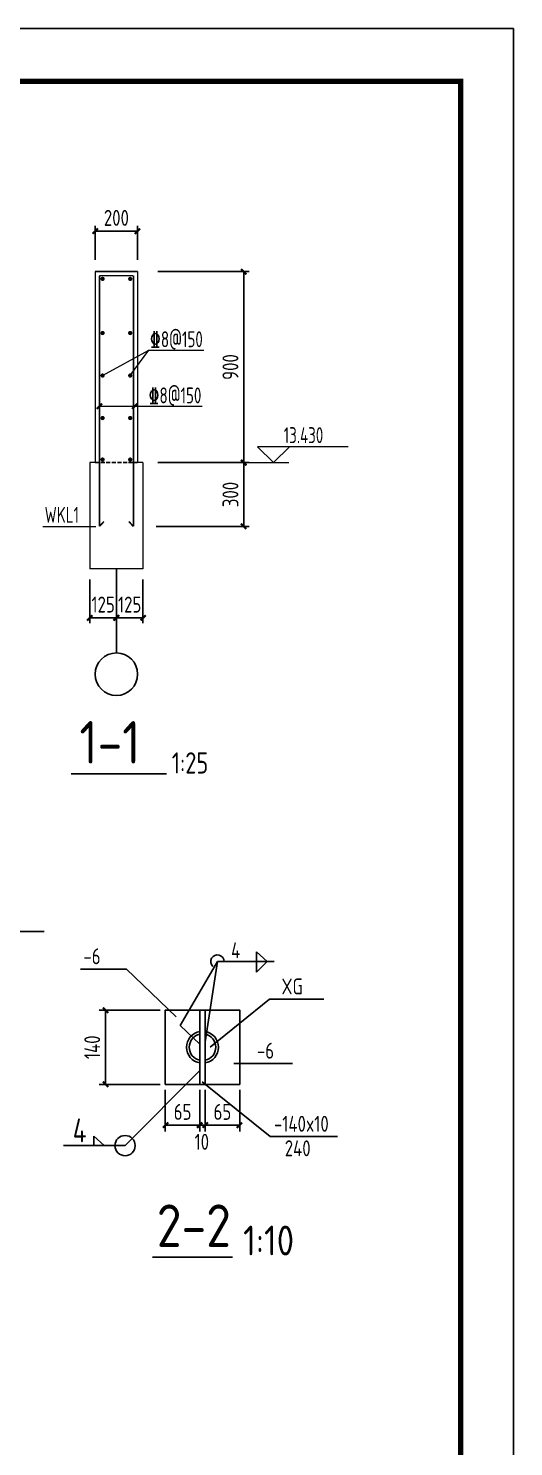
# Model space of a CAD drawing. Header units: millimetres. Extents: x 866309 to 879639, y 39442 to 44891.
# Drawn here: x 871096.7 to 871188, y 39775.6 to 40042.6 of the extents above; entities that cross this region are included whole.
import ezdxf

# ---------------------------------------------------------------- set-up
doc = ezdxf.new("R2010")
doc.units = ezdxf.units.MM
doc.header["$LTSCALE"] = 1000
doc.header["$MEASUREMENT"] = 0
doc.linetypes.add('DASH', pattern=[0.35, 0.25, -0.1])
for name, color, linetype in [('AXIS', 3, 'Continuous'), ('DIM', 7, 'Continuous'), ('DIM_ELEV', 3, 'Continuous'), ('NUM', 7, 'Continuous'), ('中文', 7, 'Continuous'), ('图形', 7, 'Continuous'), ('层1526', 7, 'Continuous'), ('文字', 7, 'Continuous'), ('板筋', 30, 'Continuous'), ('柱', 2, 'Continuous'), ('柱__纵筋', 1, 'Continuous'), ('焊缝标注', 3, 'Continuous')]:
    doc.layers.add(name, color=color, linetype=linetype)
doc.styles.add('GBHZ', font='gbenor.shx', dxfattribs={"width": 0.9, "bigfont": 'gbcbig.shx'})
doc.dimstyles.new('Y10', dxfattribs={"dimscale": 0, "dimtxt": 3, "dimasz": 0.01, "dimexe": 1.2, "dimexo": 1, "dimgap": 1, "dimtad": 1, "dimdec": 0, "dimlfac": 10, "dimzin": 0, "dimdsep": 46, "dimtxsty": 'GBHZ', "dimblk1": 'DX', "dimblk2": 'DX', "dimsah": 1, "dimcen": 0.09, "dimdle": 1, "dimadec": 0, "dimazin": 0, "dimtfac": 1, "dimtdec": 0, "dimtix": 1, "dimtmove": 2, "dimatfit": 3, "dimldrblk": 'DX', "dimfxl": 0, "dimtolj": 1, "dimtzin": 0, "dimarcsym": 0})
doc.dimstyles.new('Y25', dxfattribs={"dimscale": 0, "dimtxt": 3, "dimasz": 0.01, "dimexe": 1, "dimexo": 2, "dimgap": 1, "dimtad": 1, "dimdec": 0, "dimlfac": 25, "dimzin": 0, "dimdsep": 46, "dimtxsty": 'GBHZ', "dimblk1": 'DX', "dimblk2": 'DX', "dimsah": 1, "dimcen": 0.09, "dimdle": 1, "dimclrt": 3, "dimadec": 0, "dimazin": 0, "dimtfac": 1, "dimtdec": 0, "dimtix": 1, "dimtmove": 2, "dimatfit": 3, "dimldrblk": 'DX', "dimfxl": 0, "dimtolj": 1, "dimtzin": 0, "dimarcsym": 0})

# ---------------------------------------------------------------- blocks, each defined once
blk = doc.blocks.new('DX')
at = {"color": 0, "linetype": 'ByBlock', "const_width": 40}
blk.add_lwpolyline([(-54, -51), (46, 49)], dxfattribs=at)
blk = doc.blocks.new('*D191')
at = {"layer": 'Defpoints', "color": 0, "transparency": 16777216}
for p in [(871111.21, 39857.81), (871122.47, 39857.81, -0.09), (871122.47, 39843.81, -0.09)]:
    blk.add_point(p, dxfattribs=at)
at = {"layer": 'dim', "color": 0, "lineweight": -2, "transparency": 16777216}
for p, q in [((871121.47, 39857.81), (871110.01, 39857.81)), ((871111.21, 39843.82), (871111.21, 39857.8)), ((871121.47, 39843.81), (871110.01, 39843.81))]:
    blk.add_line(p, q, dxfattribs=at)
at = {"layer": 'dim', "color": 0, "lineweight": -2, "transparency": 16777216, "xscale": 0.01, "yscale": 0.01, "zscale": 0.01}
for p, rotation in [((871111.21, 39857.81), 90), ((871111.21, 39843.81), 270)]:
    blk.add_blockref('DX', p, dxfattribs=dict(at, rotation=rotation))
at = {"layer": 'dim', "color": 0, "transparency": 16777216, "insert": (871108.71, 39850.81), "char_height": 3, "attachment_point": 5, "rotation": 90, "style": 'GBHZ'}
blk.add_mtext('\\A1;140', dxfattribs=at)
blk = doc.blocks.new('*D182')
at = {"layer": 'Defpoints', "color": 0, "transparency": 16777216}
for p in [(871122.47, 39843.81, -0.09), (871128.97, 39843.81, -0.09), (871128.97, 39836.15)]:
    blk.add_point(p, dxfattribs=at)
at = {"layer": 'dim', "color": 0, "lineweight": -2, "transparency": 16777216}
for p, q in [((871122.47, 39842.81), (871122.47, 39834.95)), ((871128.97, 39842.81), (871128.97, 39834.95)), ((871122.48, 39836.15), (871128.96, 39836.15))]:
    blk.add_line(p, q, dxfattribs=at)
at = {"layer": 'dim', "color": 0, "lineweight": -2, "transparency": 16777216, "xscale": 0.01, "yscale": 0.01, "zscale": 0.01, "rotation": 180}
blk.add_blockref('DX', (871122.47, 39836.15), dxfattribs=at)
at = {"layer": 'dim', "color": 0, "lineweight": -2, "transparency": 16777216, "xscale": 0.01, "yscale": 0.01, "zscale": 0.01}
blk.add_blockref('DX', (871128.97, 39836.15), dxfattribs=at)
at = {"layer": 'dim', "color": 0, "transparency": 16777216, "insert": (871125.72, 39838.65), "char_height": 3, "attachment_point": 5, "style": 'GBHZ'}
blk.add_mtext('\\A1;65', dxfattribs=at)
blk = doc.blocks.new('*D183')
at = {"layer": 'Defpoints', "color": 0, "transparency": 16777216}
for p in [(871128.97, 39843.81, -0.09), (871129.97, 39843.81, -0.09), (871129.97, 39836.15)]:
    blk.add_point(p, dxfattribs=at)
at = {"layer": 'dim', "color": 0, "lineweight": -2, "transparency": 16777216}
for p, q in [((871128.97, 39842.81), (871128.97, 39834.95)), ((871129.97, 39842.81), (871129.97, 39834.95)), ((871128.96, 39836.15), (871128.95, 39836.15)), ((871128.97, 39836.15), (871129.97, 39836.15)), ((871129.98, 39836.15), (871129.99, 39836.15))]:
    blk.add_line(p, q, dxfattribs=at)
at = {"layer": 'dim', "color": 0, "lineweight": -2, "transparency": 16777216, "xscale": 0.01, "yscale": 0.01, "zscale": 0.01}
blk.add_blockref('DX', (871128.97, 39836.15), dxfattribs=at)
at = {"layer": 'dim', "color": 0, "lineweight": -2, "transparency": 16777216, "xscale": 0.01, "yscale": 0.01, "zscale": 0.01, "rotation": 180}
blk.add_blockref('DX', (871129.97, 39836.15), dxfattribs=at)
at = {"layer": 'dim', "color": 0, "transparency": 16777216, "insert": (871129.34, 39833.01), "char_height": 3, "attachment_point": 5, "style": 'GBHZ'}
blk.add_mtext('\\A1;10', dxfattribs=at)
blk = doc.blocks.new('*D184')
at = {"layer": 'Defpoints', "color": 0, "transparency": 16777216}
for p in [(871129.97, 39843.81, -0.09), (871136.47, 39843.81, -0.09), (871136.47, 39836.15)]:
    blk.add_point(p, dxfattribs=at)
at = {"layer": 'dim', "color": 0, "lineweight": -2, "transparency": 16777216}
for p, q in [((871129.97, 39842.81), (871129.97, 39834.95)), ((871136.47, 39842.81), (871136.47, 39834.95)), ((871129.98, 39836.15), (871136.46, 39836.15))]:
    blk.add_line(p, q, dxfattribs=at)
at = {"layer": 'dim', "color": 0, "lineweight": -2, "transparency": 16777216, "xscale": 0.01, "yscale": 0.01, "zscale": 0.01, "rotation": 180}
blk.add_blockref('DX', (871129.97, 39836.15), dxfattribs=at)
at = {"layer": 'dim', "color": 0, "lineweight": -2, "transparency": 16777216, "xscale": 0.01, "yscale": 0.01, "zscale": 0.01}
blk.add_blockref('DX', (871136.47, 39836.15), dxfattribs=at)
at = {"layer": 'dim', "color": 0, "transparency": 16777216, "insert": (871133.22, 39838.65), "char_height": 3, "attachment_point": 5, "style": 'GBHZ'}
blk.add_mtext('\\A1;65', dxfattribs=at)
blk = doc.blocks.new('*D4423')
at = {"layer": 'Defpoints', "color": 0, "linetype": 'ByBlock', "transparency": 16777216}
for p in [(871119.04, 39996.87), (871137.23, 39996.87), (871119.04, 39960.87)]:
    blk.add_point(p, dxfattribs=at)
at = {"layer": 'dim', "color": 0, "linetype": 'ByBlock', "lineweight": -2, "transparency": 16777216}
for p, q in [((871121.04, 39996.87), (871138.23, 39996.87)), ((871137.23, 39960.88), (871137.23, 39996.86)), ((871121.04, 39960.87), (871138.23, 39960.87))]:
    blk.add_line(p, q, dxfattribs=at)
at = {"layer": 'dim', "color": 0, "linetype": 'ByBlock', "lineweight": -2, "transparency": 16777216, "xscale": 0.01, "yscale": 0.01, "zscale": 0.01}
for p, rotation in [((871137.23, 39996.87), 90), ((871137.23, 39960.87), 270)]:
    blk.add_blockref('DX', p, dxfattribs=dict(at, rotation=rotation))
at = {"layer": 'dim', "color": 3, "linetype": 'ByBlock', "lineweight": 20, "transparency": 16777216, "insert": (871134.73, 39978.87), "char_height": 3, "attachment_point": 5, "rotation": 90, "style": 'GBHZ'}
blk.add_mtext('\\A1;900', dxfattribs=at)
blk = doc.blocks.new('*D4424')
at = {"layer": 'Defpoints', "color": 0, "linetype": 'ByBlock', "transparency": 16777216}
for p in [(871119.04, 39960.87), (871118.76, 39948.87), (871137.23, 39948.87)]:
    blk.add_point(p, dxfattribs=at)
at = {"layer": 'dim', "color": 0, "linetype": 'ByBlock', "lineweight": -2, "transparency": 16777216}
for p, q in [((871121.04, 39960.87), (871138.23, 39960.87)), ((871137.23, 39960.86), (871137.23, 39948.88)), ((871120.76, 39948.87), (871138.23, 39948.87))]:
    blk.add_line(p, q, dxfattribs=at)
at = {"layer": 'dim', "color": 0, "linetype": 'ByBlock', "lineweight": -2, "transparency": 16777216, "xscale": 0.01, "yscale": 0.01, "zscale": 0.01}
for p, rotation in [((871137.23, 39960.87), 90), ((871137.23, 39948.87), 270)]:
    blk.add_blockref('DX', p, dxfattribs=dict(at, rotation=rotation))
at = {"layer": 'dim', "color": 3, "linetype": 'ByBlock', "lineweight": 20, "transparency": 16777216, "insert": (871134.73, 39954.87), "char_height": 3, "attachment_point": 5, "rotation": 90, "style": 'GBHZ'}
blk.add_mtext('\\A1;300', dxfattribs=at)
blk = doc.blocks.new('*D4425')
at = {"layer": 'Defpoints', "color": 0, "linetype": 'ByBlock', "transparency": 16777216}
for p in [(871109.26, 40004.45), (871109.26, 39997.04), (871117.26, 39997.04)]:
    blk.add_point(p, dxfattribs=at)
at = {"layer": 'dim', "color": 0, "linetype": 'ByBlock', "lineweight": -2, "transparency": 16777216}
for p, q in [((871109.26, 39999.04), (871109.26, 40005.45)), ((871117.25, 40004.45), (871109.27, 40004.45)), ((871117.26, 39999.04), (871117.26, 40005.45))]:
    blk.add_line(p, q, dxfattribs=at)
at = {"layer": 'dim', "color": 0, "linetype": 'ByBlock', "lineweight": -2, "transparency": 16777216, "xscale": 0.01, "yscale": 0.01, "zscale": 0.01, "rotation": 180}
blk.add_blockref('DX', (871109.26, 40004.45), dxfattribs=at)
at = {"layer": 'dim', "color": 0, "linetype": 'ByBlock', "lineweight": -2, "transparency": 16777216, "xscale": 0.01, "yscale": 0.01, "zscale": 0.01}
blk.add_blockref('DX', (871117.26, 40004.45), dxfattribs=at)
at = {"layer": 'dim', "color": 3, "linetype": 'ByBlock', "lineweight": 20, "transparency": 16777216, "insert": (871113.26, 40006.95), "char_height": 3, "attachment_point": 5, "style": 'GBHZ'}
blk.add_mtext('\\A1;200', dxfattribs=at)
blk = doc.blocks.new('*D4426')
at = {"layer": 'Defpoints', "color": 0, "linetype": 'ByBlock', "transparency": 16777216}
for p in [(871108.26, 39940.87), (871113.26, 39940.87), (871108.26, 39931.65)]:
    blk.add_point(p, dxfattribs=at)
at = {"layer": 'dim', "color": 0, "linetype": 'ByBlock', "lineweight": -2, "transparency": 16777216}
for p, q in [((871108.26, 39938.87), (871108.26, 39930.65)), ((871113.26, 39938.87), (871113.26, 39930.65)), ((871108.25, 39931.65), (871108.24, 39931.65)), ((871113.26, 39931.65), (871108.26, 39931.65)), ((871113.27, 39931.65), (871113.28, 39931.65))]:
    blk.add_line(p, q, dxfattribs=at)
at = {"layer": 'dim', "color": 0, "linetype": 'ByBlock', "lineweight": -2, "transparency": 16777216, "xscale": 0.01, "yscale": 0.01, "zscale": 0.01}
blk.add_blockref('DX', (871108.26, 39931.65), dxfattribs=at)
at = {"layer": 'dim', "color": 0, "linetype": 'ByBlock', "lineweight": -2, "transparency": 16777216, "xscale": 0.01, "yscale": 0.01, "zscale": 0.01, "rotation": 180}
blk.add_blockref('DX', (871113.26, 39931.65), dxfattribs=at)
at = {"layer": 'dim', "color": 3, "linetype": 'ByBlock', "lineweight": 20, "transparency": 16777216, "insert": (871110.76, 39934.15), "char_height": 3, "attachment_point": 5, "style": 'GBHZ'}
blk.add_mtext('\\A1;125', dxfattribs=at)
blk = doc.blocks.new('*D4427')
at = {"layer": 'Defpoints', "color": 0, "linetype": 'ByBlock', "transparency": 16777216}
for p in [(871113.26, 39940.87), (871118.26, 39940.87), (871118.26, 39931.65)]:
    blk.add_point(p, dxfattribs=at)
at = {"layer": 'dim', "color": 0, "linetype": 'ByBlock', "lineweight": -2, "transparency": 16777216}
for p, q in [((871113.26, 39938.87), (871113.26, 39930.65)), ((871118.26, 39938.87), (871118.26, 39930.65)), ((871113.25, 39931.65), (871113.24, 39931.65)), ((871113.26, 39931.65), (871118.26, 39931.65)), ((871118.27, 39931.65), (871118.28, 39931.65))]:
    blk.add_line(p, q, dxfattribs=at)
at = {"layer": 'dim', "color": 0, "linetype": 'ByBlock', "lineweight": -2, "transparency": 16777216, "xscale": 0.01, "yscale": 0.01, "zscale": 0.01}
blk.add_blockref('DX', (871113.26, 39931.65), dxfattribs=at)
at = {"layer": 'dim', "color": 0, "linetype": 'ByBlock', "lineweight": -2, "transparency": 16777216, "xscale": 0.01, "yscale": 0.01, "zscale": 0.01, "rotation": 180}
blk.add_blockref('DX', (871118.26, 39931.65), dxfattribs=at)
at = {"layer": 'dim', "color": 3, "linetype": 'ByBlock', "lineweight": 20, "transparency": 16777216, "insert": (871115.76, 39934.15), "char_height": 3, "attachment_point": 5, "style": 'GBHZ'}
blk.add_mtext('\\A1;125', dxfattribs=at)

msp = doc.modelspace()

# ---------------------------------------------------------------- linework, layer by layer
at = {"color": 0}
for p, q in [((871188.048, 40042.627), (870347.048, 40042.627)), ((870347.048, 40042.627), (871188.048, 40042.627)), ((871188.048, 40042.627), (871188.048, 39448.627))]:
    msp.add_line(p, q, dxfattribs=at)
at = {"lineweight": 20}
for p, q in [((871110.659, 39977.267), (871119.39, 39982.068)), ((871115.859, 39977.267), (871119.39, 39982.068)), ((871119.39, 39982.068), (871129.693, 39982.068)), ((871109.965, 39971.497), (871129.413, 39971.497)), ((871137.37, 39960.874), (871145.741, 39960.874))]:
    msp.add_line(p, q, dxfattribs=at)
at = {"color": 0, "linetype": 'ByBlock', "lineweight": 20}
msp.add_line((871109.416, 39948.794), (871099.423, 39948.794), dxfattribs=at)
at = {"color": 0, "linetype": 'Continuous'}
msp.add_line((871099.632, 39872.631), (871086.719, 39872.631), dxfattribs=at)
at = {"color": 0, "const_width": 1}
msp.add_lwpolyline([(871178.048, 39458.627), (870372.048, 39458.627), (870372.048, 40032.627), (871178.048, 40032.627)], close=True, dxfattribs=at)
msp.add_circle((871113.259, 39921.044), 4)
at = {"layer": 'AXIS'}
for p, q in [((871113.259, 39940.874), (871113.259, 39925.044)), ((871115.174, 39865.535, -0.091), (871106.522, 39865.535, -0.091)), ((871124.503, 39856.526, -0.088), (871115.174, 39865.535, -0.088)), ((871142.098, 39859.864, -0.088), (871130.914, 39850.809, -0.088)), ((871152.309, 39859.864, -0.088), (871142.098, 39859.864, -0.088)), ((871146.415, 39847.763), (871135.397, 39847.763)), ((871129.389, 39844.278, -0.088), (871142.212, 39834.003, -0.088)), ((871154.914, 39834.003, -0.088), (871142.212, 39834.003, -0.088))]:
    msp.add_line(p, q, dxfattribs=at)
at = {"layer": 'dim'}
msp.add_circle((871114.89, 39832.293, -0.088), 1.911, dxfattribs=at)
for radius, start, end in [(3, 99.59407, 260.40593), (2.5, 101.53696, 258.46304), (3, 279.59407, 80.40593), (2.5, 281.53696, 78.46304)]:
    msp.add_arc((871129.471, 39850.809, -0.088), radius, start, end, dxfattribs=at)
at = {"layer": 'DIM_ELEV', "lineweight": 20}
for p, q in [((871142.827, 39960.874), (871139.827, 39963.874)), ((871156.92, 39963.874), (871139.827, 39963.874)), ((871142.827, 39960.874), (871145.827, 39963.874))]:
    msp.add_line(p, q, dxfattribs=at)
at = {"layer": '中文', "color": 0, "lineweight": 20, "ltscale": 0.8}
for p, q in [((871109.259, 39996.867), (871117.259, 39996.867)), ((871109.259, 39996.867), (871109.259, 39960.874)), ((871117.259, 39996.867), (871109.259, 39996.867)), ((871117.259, 39996.867), (871117.259, 39960.874)), ((871108.259, 39960.874), (871108.259, 39940.874)), ((871109.259, 39960.874), (871108.259, 39960.874)), ((871118.259, 39960.874), (871117.259, 39960.874)), ((871118.259, 39960.874), (871118.259, 39940.874)), ((871118.259, 39940.874), (871108.259, 39940.874))]:
    msp.add_line(p, q, dxfattribs=at)
at = {"layer": '图形', "linetype": 'DASH', "ltscale": 0.003}
msp.add_line((871109.259, 39960.874), (871117.259, 39960.874), dxfattribs=at)
at = {"layer": '文字', "color": 6, "const_width": 0.32}
for points in [[(871104.702, 39902.266), (871122.749, 39902.266)], [(871120.007, 39811.274), (871135.161, 39811.274)]]:
    msp.add_lwpolyline(points, dxfattribs=at)
at = {"layer": '板筋', "color": 2, "lineweight": 20, "const_width": 0.4}
for points in [[(871110.859, 39995.467, -1), (871110.459, 39995.467, -1)], [(871115.659, 39995.467, 1), (871116.059, 39995.467, 1)], [(871110.859, 39985.267, 1), (871110.459, 39985.267, 1)], [(871115.659, 39985.267, -1), (871116.059, 39985.267, -1)], [(871110.859, 39977.267, 1), (871110.459, 39977.267, 1)], [(871115.659, 39977.267, -1), (871116.059, 39977.267, -1)], [(871110.859, 39969.267, 1), (871110.459, 39969.267, 1)], [(871115.659, 39969.267, -1), (871116.059, 39969.267, -1)], [(871110.859, 39961.452, 1), (871110.459, 39961.452, 1)], [(871115.659, 39961.452, -1), (871116.059, 39961.452, -1)]]:
    msp.add_lwpolyline(points, format="xyb", close=True, dxfattribs=at)
at = {"layer": '柱'}
for p, q in [((871128.971, 39857.809, -0.088), (871128.971, 39843.809, -0.088)), ((871129.971, 39857.809, -0.088), (871129.971, 39843.809, -0.088))]:
    msp.add_line(p, q, dxfattribs=at)
at = {"layer": '柱', "elevation": -0.088}
msp.add_lwpolyline([(871122.471, 39843.809), (871136.471, 39843.809), (871136.471, 39857.809), (871122.471, 39857.809)], close=True, dxfattribs=at)
at = {"layer": '柱__纵筋', "lineweight": 20, "const_width": 0.3}
for points in [[(871110.059, 39996.067), (871110.059, 39948.874)], [(871116.459, 39996.067), (871110.059, 39996.067)], [(871116.459, 39996.067), (871116.459, 39948.874)], [(871110.059, 39948.874), (871110.917, 39949.789)], [(871116.459, 39948.874), (871115.602, 39949.789)]]:
    msp.add_lwpolyline(points, dxfattribs=at)
at = {"layer": '焊缝标注'}
for p, q in [((871139.625, 39868.748, -0.088), (871139.625, 39866.948, -0.088)), ((871139.625, 39868.748, -0.088), (871141.625, 39866.948, -0.088)), ((871125.275, 39854.941), (871132.286, 39866.948, -0.088)), ((871132.286, 39866.948, -0.088), (871129.971, 39851.851, -0.088)), ((871142.953, 39866.948, -0.088), (871132.286, 39866.948, -0.088)), ((871139.625, 39864.948, -0.088), (871139.625, 39866.948, -0.088)), ((871139.625, 39864.948, -0.088), (871141.625, 39866.948, -0.088)), ((871128.971, 39851.407), (871125.275, 39854.941)), ((871128.971, 39846.424, -0.088), (871114.89, 39832.293, -0.088)), ((871108.989, 39834.093, -0.088), (871108.989, 39832.293, -0.088)), ((871108.989, 39834.093, -0.088), (871110.989, 39832.293, -0.088)), ((871114.89, 39832.293, -0.088), (871103.332, 39832.293, -0.088))]:
    msp.add_line(p, q, dxfattribs=at)
msp.add_arc((871132.286, 39866.948, -0.088), 1.25, 359.99999, 226.12868, dxfattribs=at)

# ---------------------------------------------------------------- block references
at = {"color": 0, "linetype": 'ByBlock', "lineweight": 20, "xscale": -0.01000000000931322, "yscale": 0.01000000000931323, "zscale": 0.01, "rotation": 89.9999993329893}
for p in [(871110.048, 39971.458), (871116.718, 39971.458)]:
    msp.add_blockref('DX', p, dxfattribs=at)

# ---------------------------------------------------------------- texts
at = {"layer": 'AXIS', "color": 0, "style": 'GBHZ', "width": 0.9}
for s, height, p in [('-6', 3, (871107.055, 39866.435, -0.091)), ('4', 3, (871134.857, 39867.565, -0.088)), ('XG', 3, (871144.344, 39860.764, -0.088)), ('-6', 3, (871139.715, 39848.663)), ('4', 4.5, (871105.047, 39832.91, -0.088)), ('-140x10', 3, (871142.925, 39834.903, -0.088)), ('240', 3, (871144.957, 39830.294, -0.088))]:
    msp.add_text(s, height=height, dxfattribs=at).set_placement(p)
at = {"layer": 'NUM', "lineweight": 20, "style": 'GBHZ', "width": 0.9}
msp.add_text('1:25', height=4, dxfattribs=at).set_placement((871123.693, 39902.347))
at = {"layer": '层1526', "lineweight": 20, "style": 'GBHZ', "width": 0.8}
for s, p in [('%%1328@150', (871119.585, 39982.598)), ('%%1328@150', (871119.32, 39972.027)), ('13.430', (871144.766, 39964.545)), ('WKL1', (871099.753, 39949.548))]:
    msp.add_text(s, height=3, dxfattribs=at).set_placement(p)
at = {"layer": '文字', "color": 6, "style": 'GBHZ'}
for s, height, p in [('1-1', 8, (871106.31, 39904.218)), ('2-2', 8, (871120.87, 39813.225)), ('1:10', 5.6, (871137.121, 39811.632))]:
    msp.add_text(s, height=height, dxfattribs=at).set_placement(p)

# ---------------------------------------------------------------- dimensions: what is measured, and where the dimension line sits
at = {"layer": 'dim', "linetype": 'ByBlock', "lineweight": 20}
for base, p1, p2, picture, middle in [((871109.259, 40004.448), (871117.259, 39997.04), (871109.259, 39997.04), '*D4425', (871113.259, 40006.948)), ((871108.259, 39931.646), (871113.259, 39940.874), (871108.259, 39940.874), '*D4426', (871110.759, 39934.146))]:
    dim = msp.add_linear_dim(base=base, p1=p1, p2=p2, dimstyle='Y25', override={"dimscale": 1}, dxfattribs=at)
    dim.commit()
    dim.dimension.update_dxf_attribs({"geometry": picture, "text_midpoint": middle})
for base, p1, p2, angle, picture, middle in [((871137.235, 39996.867), (871119.042, 39960.874), (871119.042, 39996.867), 90, '*D4423', (871134.735, 39978.87)), ((871137.235, 39948.874), (871119.042, 39960.874), (871118.763, 39948.874), 90, '*D4424', (871134.735, 39954.874)), ((871118.259, 39931.646), (871113.259, 39940.874), (871118.259, 39940.874), 180, '*D4427', (871115.759, 39934.146))]:
    dim = msp.add_linear_dim(base=base, p1=p1, p2=p2, angle=angle, dimstyle='Y25', override={"dimscale": 1}, dxfattribs=at)
    dim.commit()
    dim.dimension.update_dxf_attribs({"geometry": picture, "text_midpoint": middle})
at = {"layer": 'dim', "color": 0}
dim = msp.add_linear_dim(base=(871111.209, 39857.809, -0.001), p1=(871122.471, 39843.809, -0.088), p2=(871122.471, 39857.809, -0.088), angle=90, dimstyle='Y10', override={"dimscale": 1}, dxfattribs=at)
dim.commit()
dim.dimension.update_dxf_attribs({"geometry": '*D191', "text_midpoint": (871108.709, 39850.809, -0.001)})
for base, p1, p2, picture, middle in [((871128.971, 39836.152, -0.001), (871122.471, 39843.809, -0.088), (871128.971, 39843.809, -0.088), '*D182', (871125.721, 39838.652, -0.001)), ((871136.471, 39836.152, -0.001), (871129.971, 39843.809, -0.088), (871136.471, 39843.809, -0.088), '*D184', (871133.221, 39838.652, -0.001))]:
    dim = msp.add_linear_dim(base=base, p1=p1, p2=p2, dimstyle='Y10', override={"dimscale": 1}, dxfattribs=at)
    dim.commit()
    dim.dimension.update_dxf_attribs({"geometry": picture, "text_midpoint": middle})
dim = msp.add_linear_dim(base=(871129.971, 39836.152, -0.001), p1=(871128.971, 39843.809, -0.088), p2=(871129.971, 39843.809, -0.088), dimstyle='Y10', override={"dimscale": 1}, dxfattribs=at)
dim.commit()
dim.dimension.update_dxf_attribs({"geometry": '*D183', "text_midpoint": (871129.34, 39833.006, -0.001), "dimtype": 160})

doc.saveas('drawing.dxf')
